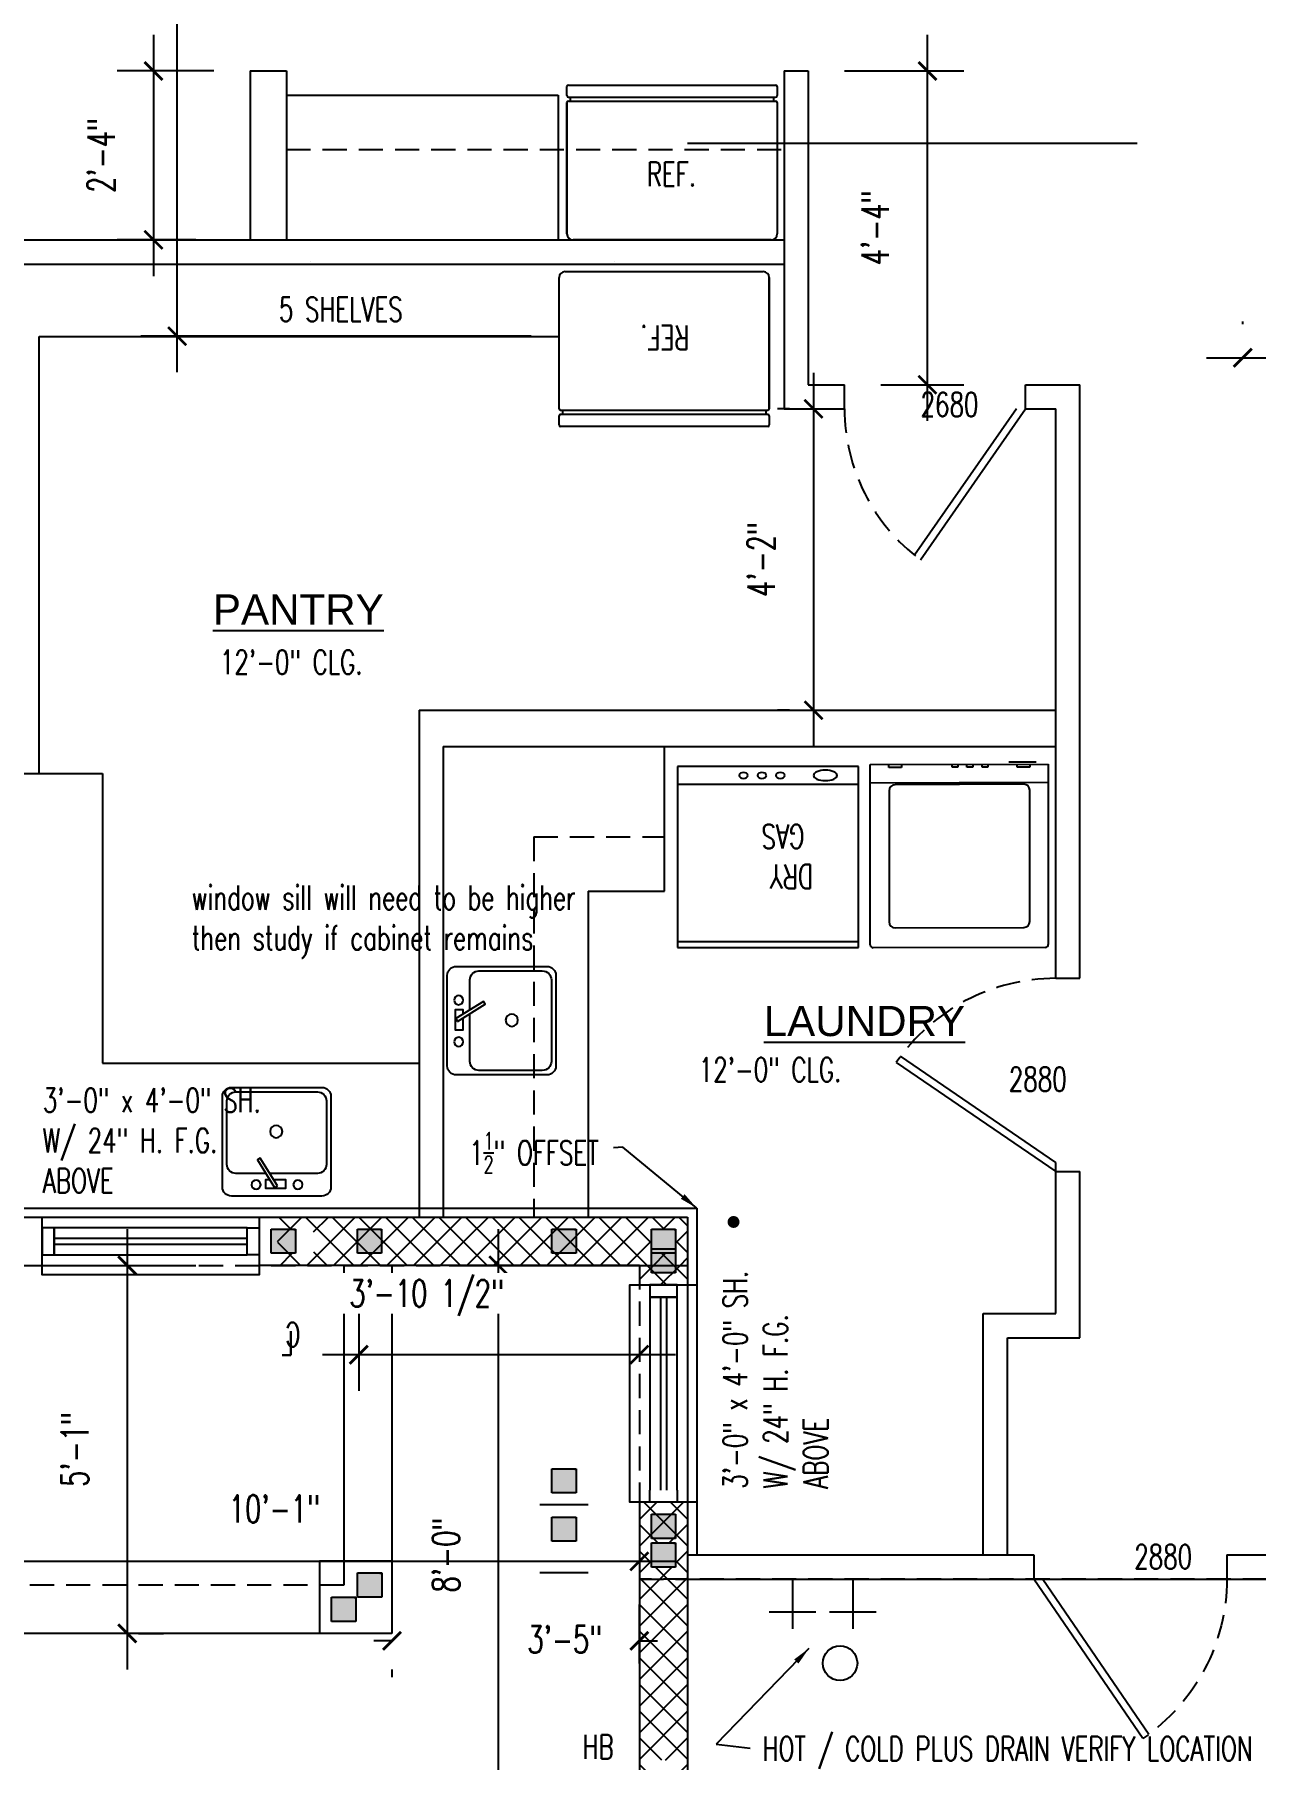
# Model space of a CAD drawing. Header units: inches. Extents: x -25328 to 8149, y -5530 to 4336.
# Drawn here: x -24934.9 to -24732.5, y 2863.5 to 3149.4 of the extents above; entities that cross this region are included whole.
import ezdxf

# ---------------------------------------------------------------- set-up
doc = ezdxf.new("R2010")
doc.units = ezdxf.units.IN
doc.header["$LTSCALE"] = 16
doc.header["$MEASUREMENT"] = 0
doc.linetypes.add('HIDDEN', pattern=[0.375, 0.25, -0.125])
doc.layers.get('0').update_dxf_attribs({"linetype": 'CONTINUOUS'})
doc.layers.get('DEFPOINTS').update_dxf_attribs({"linetype": 'CONTINUOUS'})
doc.layers.add('AREA', color=7, linetype='HIDDEN', plot=False)
for name, color, linetype in [('BLOCK', 8, 'CONTINUOUS'), ('CEILING', 8, 'CONTINUOUS'), ('CELLS', 165, 'CONTINUOUS'), ('CONC', 3, 'CONTINUOUS'), ('COUNTER', 2, 'CONTINUOUS'), ('DIM', 5, 'CONTINUOUS'), ('DIMENSION', 5, 'CONTINUOUS'), ('DIMS', 5, 'CONTINUOUS'), ('DOORS', 1, 'CONTINUOUS'), ('DRY WALL', 8, 'CONTINUOUS'), ('FIXTURES', 2, 'CONTINUOUS'), ('REBAR', 1, 'CONTINUOUS'), ('TEXT', 11, 'CONTINUOUS'), ('TEXT ROOM', 3, 'CONTINUOUS'), ('WALLS EXT', 6, 'CONTINUOUS'), ('WALLS INT', 6, 'CONTINUOUS'), ('WINDOWS', 1, 'CONTINUOUS')]:
    doc.layers.add(name, color=color, linetype=linetype)
doc.styles.add('PAYTAS RM', font='romans.shx', dxfattribs={"width": 0.7, "height": 4.5})
doc.styles.add('PAYTS NOTES', font='romans.shx', dxfattribs={"width": 0.7, "height": 4.5})
doc.styles.add('TEST', font='swissk.ttf', dxfattribs={"height": 4})
doc.dimstyles.new('DIM- PAYTAS', dxfattribs={"dimscale": 48, "dimtxt": 0.1, "dimasz": 0.0625, "dimexe": 0.125, "dimexo": 0.125, "dimgap": 0.125, "dimtad": 1, "dimdec": 1, "dimzin": 3, "dimdsep": 46, "dimlunit": 4, "dimtxsty": 'PAYTAS RM', "dimblk": 'ARCHTICK', "dimcen": 0.09, "dimdle": 0.125, "dimclrd": 5, "dimclre": 5, "dimclrt": 11, "dimadec": 0, "dimazin": 0, "dimtfac": 1, "dimtdec": 1, "dimtofl": 0, "dimtmove": 2, "dimatfit": 3, "dimfxl": 0, "dimfrac": 2, "dimtolj": 1, "dimtzin": 3, "dimarcsym": 0})
pattern_1 = [(45, (-20738.2125, 971.5904), (-2.2097087, 2.2097087), []), (135, (-20738.2125, 971.5904), (-2.2097087, -2.2097087), [])]

# ---------------------------------------------------------------- blocks, each defined once
blk = doc.blocks.new('pv_snk_ut')
for p, q in [((-12, 24), (-12, 4)), ((-11, 23), (-11, 9)), ((10, 26), (-10, 26)), ((9, 25), (-9, 25)), ((11, 9), (11, 23)), ((12, 4), (12, 24)), ((-9, 7), (1.54, 7)), ((2.42, 7), (9, 7)), ((-10, 2), (10, 2))]:
    blk.add_line(p, q)
at = {"color": 8}
blk.add_lwpolyline([(-0.15, 4.26), (3.63, 10.38), (4.26, 9.99), (0.48, 3.87)], close=True, dxfattribs=at)
blk.add_lwpolyline([(1.51, 5.54), (2.43, 5.54), (2.43, 3.74), (-2.06, 3.74), (-2.06, 5.54), (0.63, 5.54)], dxfattribs=at)
blk.add_circle((0.1, 16.24), 1.36)
for centre in [(-4.68, 4.52), (4.53, 4.49)]:
    blk.add_circle(centre, 0.999, dxfattribs=at)
for centre, start, end in [((-10, 24), 90, 180), ((-9, 23), 90, 180), ((9, 23), 0, 90), ((10, 24), 0, 90), ((-9, 9), 180, 270), ((9, 9), 270, 0), ((-10, 4), 180, 270), ((10, 4), 270, 0)]:
    blk.add_arc(centre, 2, start, end)
blk = doc.blocks.new('A$C1FC876C1')
at = {"layer": 'DOORS'}
for p, q in [((0, 18.07), (26.42, 0)), ((26.42, 1.5), (0.72, 19.08)), ((26.42, 0), (26.42, 1.5))]:
    blk.add_line(p, q, dxfattribs=at)
at = {"layer": 'DOORS', "color": 8, "linetype": 'HIDDEN'}
blk.add_arc((26.45, -0.07), 32.07, 90.0483, 145.5621, dxfattribs=at)
blk = doc.blocks.new('A$C7373634F')
at = {"layer": 'TEXT', "char_height": 4, "width": 30.1361, "attachment_point": 1, "rotation": 90, "style": 'PAYTS NOTES'}
for s, insert in [('L', (1.42, 1.1)), ('C', (0, 0))]:
    blk.add_mtext(s, dxfattribs=dict(at, insert=insert))
blk = doc.blocks.new('CELL')
at = {"layer": 'CELLS', "linetype": 'Continuous'}
for p, q in [((-1.99, -1.89), (-1.99, 2.11)), ((-1.99, 2.11), (2.01, 2.11)), ((2.01, 2.11), (2.01, -1.89)), ((2.01, -1.89), (-1.99, -1.89))]:
    blk.add_line(p, q, dxfattribs=at)
for points in [[(-1.99, 2.11), (-1.99, -1.89), (2.01, 2.11), (-0.07, -1.89)], [(2.01, 2.11), (-0.07, -1.89), (2.01, -0.79), (1.71, -1.89)], [(2.01, -0.79), (1.71, -1.89), (2.01, -1.89)]]:
    blk.add_solid(points, dxfattribs=at)
blk = doc.blocks.new('_ArchTick')
at = {"color": 0, "linetype": 'ByBlock', "const_width": 0.15}
blk.add_lwpolyline([(-0.5, -0.5), (0.5, 0.5)], dxfattribs=at)
blk = doc.blocks.new('*D363')
at = {"layer": 'DEFPOINTS', "color": 0, "transparency": 16777216}
for p in [(-24899.11, 3143.34), (-24915.13, 3115.34), (-24902.13, 3115.34)]:
    blk.add_point(p, dxfattribs=at)
at = {"layer": 'DIM', "color": 5, "lineweight": -2, "transparency": 16777216}
for p, q in [((-24915.13, 3149.34), (-24915.13, 3109.34)), ((-24905.11, 3143.34), (-24921.13, 3143.34)), ((-24908.13, 3115.34), (-24921.13, 3115.34))]:
    blk.add_line(p, q, dxfattribs=at)
at = {"layer": 'DIM', "color": 5, "lineweight": -2, "transparency": 16777216, "xscale": 3, "yscale": 3, "zscale": 3}
for p, rotation in [((-24915.13, 3143.34), 90), ((-24915.13, 3115.34), 270)]:
    blk.add_blockref('_ArchTick', p, dxfattribs=dict(at, rotation=rotation))
at = {"layer": 'DIM', "color": 11, "transparency": 16777216, "insert": (-24923.8, 3129.34), "char_height": 4.5, "attachment_point": 5, "rotation": 90, "style": 'PAYTAS RM', "bg_fill": 3, "box_fill_scale": 1.25, "bg_fill_color": 256, "bg_fill_true_color": 13158600, "bg_fill_transparency": 0}
blk.add_mtext('\\A1;2\'-4"', dxfattribs=at)
blk = doc.blocks.new('*D364')
at = {"layer": 'DEFPOINTS', "color": 0, "transparency": 16777216}
for p in [(-24806.61, 3143.34), (-24786.86, 3143.34), (-24800.61, 3091.34)]:
    blk.add_point(p, dxfattribs=at)
at = {"layer": 'DIM', "color": 5, "lineweight": -2, "transparency": 16777216}
for p, q in [((-24786.86, 3085.34), (-24786.86, 3149.34)), ((-24800.61, 3143.34), (-24780.86, 3143.34)), ((-24794.61, 3091.34), (-24780.86, 3091.34))]:
    blk.add_line(p, q, dxfattribs=at)
at = {"layer": 'DIM', "color": 5, "lineweight": -2, "transparency": 16777216, "xscale": 3, "yscale": 3, "zscale": 3}
for p, rotation in [((-24786.86, 3143.34), 90), ((-24786.86, 3091.34), 270)]:
    blk.add_blockref('_ArchTick', p, dxfattribs=dict(at, rotation=rotation))
at = {"layer": 'DIM', "color": 11, "transparency": 16777216, "insert": (-24795.54, 3117.34), "char_height": 4.5, "attachment_point": 5, "rotation": 90, "style": 'PAYTAS RM', "bg_fill": 3, "box_fill_scale": 1.25, "bg_fill_color": 256, "bg_fill_true_color": 13158600, "bg_fill_transparency": 0}
blk.add_mtext('\\A1;4\'-4"', dxfattribs=at)
blk = doc.blocks.new('*D365')
at = {"layer": 'DEFPOINTS', "color": 0, "transparency": 16777216}
for p in [(-24803.71, 3087.34), (-24805.74, 3037.4), (-24803.71, 3037.4)]:
    blk.add_point(p, dxfattribs=at)
at = {"layer": 'DIMENSION', "color": 5, "lineweight": -2, "transparency": 16777216}
for p, q in [((-24805.74, 3093.34), (-24805.74, 3031.4)), ((-24809.71, 3087.34), (-24811.74, 3087.34)), ((-24809.71, 3037.4), (-24811.74, 3037.4))]:
    blk.add_line(p, q, dxfattribs=at)
at = {"layer": 'DIMENSION', "color": 5, "lineweight": -2, "transparency": 16777216, "xscale": 3, "yscale": 3, "zscale": 3}
for p, rotation in [((-24805.74, 3087.34), 90), ((-24805.74, 3037.4), 270)]:
    blk.add_blockref('_ArchTick', p, dxfattribs=dict(at, rotation=rotation))
at = {"layer": 'DIMENSION', "color": 11, "transparency": 16777216, "insert": (-24814.42, 3062.37), "char_height": 4.5, "attachment_point": 5, "rotation": 90, "style": 'PAYTAS RM', "bg_fill": 3, "box_fill_scale": 1.25, "bg_fill_color": 256, "bg_fill_true_color": 13158600, "bg_fill_transparency": 0}
blk.add_mtext('\\A1;4\'-2"', dxfattribs=at)
blk = doc.blocks.new('*D370')
at = {"layer": 'DEFPOINTS', "color": 0, "transparency": 16777216}
for p in [(-24867.61, 2945.4), (-24857.98, 2945.4), (-24834.61, 2849.4)]:
    blk.add_point(p, dxfattribs=at)
at = {"layer": 'DIMS', "color": 5, "lineweight": -2, "transparency": 16777216}
for p, q in [((-24857.98, 2843.4), (-24857.98, 2951.4)), ((-24861.61, 2945.4), (-24851.98, 2945.4)), ((-24840.61, 2849.4), (-24863.98, 2849.4))]:
    blk.add_line(p, q, dxfattribs=at)
at = {"layer": 'DIMS', "color": 5, "lineweight": -2, "transparency": 16777216, "xscale": 3, "yscale": 3, "zscale": 3}
for p, rotation in [((-24857.98, 2945.4), 90), ((-24857.98, 2849.4), 270)]:
    blk.add_blockref('_ArchTick', p, dxfattribs=dict(at, rotation=rotation))
at = {"layer": 'DIMS', "color": 11, "transparency": 16777216, "insert": (-24866.66, 2897.4), "char_height": 4.5, "attachment_point": 5, "rotation": 90, "style": 'PAYTAS RM'}
blk.add_mtext('\\A1;8\'-0"', dxfattribs=at)
blk = doc.blocks.new('*D443')
at = {"layer": 'DEFPOINTS', "color": 0, "transparency": 16777216}
for p in [(-24634.61, 2865.4), (-24826.61, 2849.4), (-24634.61, 2845.57)]:
    blk.add_point(p, dxfattribs=at)
at = {"layer": 'DIMS', "color": 5, "lineweight": -2, "transparency": 16777216}
for p, q in [((-24634.61, 2859.4), (-24634.61, 2839.57)), ((-24832.61, 2845.57), (-24628.61, 2845.57)), ((-24826.61, 2843.4), (-24826.61, 2839.57))]:
    blk.add_line(p, q, dxfattribs=at)
at = {"layer": 'DIMS', "color": 5, "lineweight": -2, "transparency": 16777216, "xscale": 3, "yscale": 3, "zscale": 3, "rotation": 180}
blk.add_blockref('_ArchTick', (-24826.61, 2845.57), dxfattribs=at)
at = {"layer": 'DIMS', "color": 5, "lineweight": -2, "transparency": 16777216, "xscale": 3, "yscale": 3, "zscale": 3}
blk.add_blockref('_ArchTick', (-24634.61, 2845.57), dxfattribs=at)
at = {"layer": 'DIMS', "color": 11, "transparency": 16777216, "insert": (-24730.61, 2854.25), "char_height": 4.5, "attachment_point": 5, "style": 'PAYTAS RM'}
blk.add_mtext('\\A1;16\'-0"', dxfattribs=at)
blk = doc.blocks.new('*D398')
at = {"layer": 'DEFPOINTS', "color": 0, "transparency": 16777216}
for p in [(-24923.61, 2945.4), (-24923.61, 2884.4), (-24919.48, 2884.4)]:
    blk.add_point(p, dxfattribs=at)
at = {"layer": 'DIMS', "color": 5, "lineweight": -2, "transparency": 16777216}
for p, q in [((-24919.48, 2951.4), (-24919.48, 2878.4)), ((-24917.61, 2945.4), (-24913.48, 2945.4)), ((-24917.61, 2884.4), (-24913.48, 2884.4))]:
    blk.add_line(p, q, dxfattribs=at)
at = {"layer": 'DIMS', "color": 5, "lineweight": -2, "transparency": 16777216, "xscale": 3, "yscale": 3, "zscale": 3}
for p, rotation in [((-24919.48, 2945.4), 90), ((-24919.48, 2884.4), 270)]:
    blk.add_blockref('_ArchTick', p, dxfattribs=dict(at, rotation=rotation))
at = {"layer": 'DIMS', "color": 11, "transparency": 16777216, "insert": (-24928.16, 2914.9), "char_height": 4.5, "attachment_point": 5, "rotation": 90, "style": 'PAYTAS RM'}
blk.add_mtext('\\A1;5\'-1"', dxfattribs=at)
blk = doc.blocks.new('*D403')
at = {"layer": 'DEFPOINTS', "color": 0, "transparency": 16777216}
for p in [(-24881.11, 2930.59), (-24834.61, 2931.4)]:
    blk.add_point(p, dxfattribs=at)
at = {"layer": 'DIM', "color": 5, "lineweight": -2, "transparency": 16777216}
for p, q in [((-24881.11, 2937.84), (-24881.11, 2924.59)), ((-24828.61, 2930.59), (-24887.11, 2930.59)), ((-24834.61, 2925.4), (-24834.61, 2924.59))]:
    blk.add_line(p, q, dxfattribs=at)
at = {"layer": 'DIM', "color": 5, "lineweight": -2, "transparency": 16777216, "xscale": 3, "yscale": 3, "zscale": 3, "rotation": 180}
blk.add_blockref('_ArchTick', (-24881.11, 2930.59), dxfattribs=at)
at = {"layer": 'DIM', "color": 5, "lineweight": -2, "transparency": 16777216, "xscale": 3, "yscale": 3, "zscale": 3}
blk.add_blockref('_ArchTick', (-24834.61, 2930.59), dxfattribs=at)
at = {"layer": 'DIM', "color": 11, "transparency": 16777216, "insert": (-24869.86, 2940.02), "char_height": 4.5, "attachment_point": 5, "style": 'PAYTAS RM', "bg_fill": 3, "box_fill_scale": 1.25, "bg_fill_color": 256, "bg_fill_true_color": 13158600, "bg_fill_transparency": 0}
blk.add_mtext('\\A1;3\'-10 1/2"', dxfattribs=at)
at = {"layer": 'DEFPOINTS', "color": 0, "transparency": 16777216}
blk.add_point((-24881.11, 2943.84), dxfattribs=at)
blk = doc.blocks.new('*D408')
at = {"layer": 'DEFPOINTS', "color": 0, "transparency": 16777216}
for p in [(-24875.61, 2884.4), (-24834.61, 2883.17), (-24834.61, 2873.4)]:
    blk.add_point(p, dxfattribs=at)
at = {"layer": 'WALLS INT', "color": 5, "lineweight": -2, "transparency": 16777216}
for p, q in [((-24834.61, 2879.4), (-24834.61, 2889.17)), ((-24875.61, 2883.17), (-24878.61, 2883.17)), ((-24834.61, 2883.17), (-24831.61, 2883.17)), ((-24875.61, 2878.4), (-24875.61, 2877.17))]:
    blk.add_line(p, q, dxfattribs=at)
at = {"layer": 'WALLS INT', "color": 5, "lineweight": -2, "transparency": 16777216, "xscale": 3, "yscale": 3, "zscale": 3}
blk.add_blockref('_ArchTick', (-24875.61, 2883.17), dxfattribs=at)
at = {"layer": 'WALLS INT', "color": 5, "lineweight": -2, "transparency": 16777216, "xscale": 3, "yscale": 3, "zscale": 3, "rotation": 180}
blk.add_blockref('_ArchTick', (-24834.61, 2883.17), dxfattribs=at)
at = {"layer": 'WALLS INT', "color": 11, "transparency": 16777216, "insert": (-24846.97, 2883.41), "char_height": 4.5, "attachment_point": 5, "style": 'PAYTAS RM', "bg_fill": 3, "box_fill_scale": 1.25, "bg_fill_color": 256, "bg_fill_true_color": 13158600, "bg_fill_transparency": 0}
blk.add_mtext('\\A1;3\'-5"', dxfattribs=at)
blk = doc.blocks.new('*D420')
at = {"layer": 'DEFPOINTS', "color": 0, "transparency": 16777216}
for p in [(-24955.61, 2923.84), (-24834.61, 2909.75), (-24834.61, 2896.36)]:
    blk.add_point(p, dxfattribs=at)
at = {"layer": 'WALLS INT', "color": 5, "lineweight": -2, "transparency": 16777216}
for p, q in [((-24955.61, 2917.84), (-24955.61, 2890.36)), ((-24834.61, 2903.75), (-24834.61, 2890.36)), ((-24961.61, 2896.36), (-24828.61, 2896.36))]:
    blk.add_line(p, q, dxfattribs=at)
at = {"layer": 'WALLS INT', "color": 5, "lineweight": -2, "transparency": 16777216, "xscale": 3, "yscale": 3, "zscale": 3, "rotation": 180}
blk.add_blockref('_ArchTick', (-24955.61, 2896.36), dxfattribs=at)
at = {"layer": 'WALLS INT', "color": 5, "lineweight": -2, "transparency": 16777216, "xscale": 3, "yscale": 3, "zscale": 3}
blk.add_blockref('_ArchTick', (-24834.61, 2896.36), dxfattribs=at)
at = {"layer": 'WALLS INT', "color": 11, "transparency": 16777216, "insert": (-24895.11, 2905.04), "char_height": 4.5, "attachment_point": 5, "style": 'PAYTAS RM', "bg_fill": 3, "box_fill_scale": 1.25, "bg_fill_color": 256, "bg_fill_true_color": 13158600, "bg_fill_transparency": 0}
blk.add_mtext('\\A1;10\'-1"', dxfattribs=at)
blk = doc.blocks.new('*D439')
at = {"layer": 'DEFPOINTS', "color": 0, "transparency": 16777216}
for p in [(-24911.21, 3373.4), (-24856.83, 3373.4), (-24846.53, 3099.4)]:
    blk.add_point(p, dxfattribs=at)
at = {"layer": 'WALLS INT', "color": 5, "lineweight": -2, "transparency": 16777216}
for p, q in [((-24911.21, 3093.4), (-24911.21, 3379.4)), ((-24862.83, 3373.4), (-24917.21, 3373.4)), ((-24852.53, 3099.4), (-24917.21, 3099.4))]:
    blk.add_line(p, q, dxfattribs=at)
at = {"layer": 'WALLS INT', "color": 5, "lineweight": -2, "transparency": 16777216, "xscale": 3, "yscale": 3, "zscale": 3}
for p, rotation in [((-24911.21, 3373.4), 90), ((-24911.21, 3099.4), 270)]:
    blk.add_blockref('_ArchTick', p, dxfattribs=dict(at, rotation=rotation))
at = {"layer": 'WALLS INT', "color": 11, "transparency": 16777216, "insert": (-24919.89, 3236.4), "char_height": 4.5, "attachment_point": 5, "rotation": 90, "style": 'PAYTAS RM', "bg_fill": 3, "box_fill_scale": 1.25, "bg_fill_color": 256, "bg_fill_true_color": 13158600, "bg_fill_transparency": 0}
blk.add_mtext('\\A1;22\'-10"', dxfattribs=at)
blk = doc.blocks.new('*D440')
at = {"layer": 'DEFPOINTS', "color": 0, "transparency": 16777216}
for p in [(-24734.61, 3095.4), (-24694.61, 3095.8), (-24694.61, 3095.4)]:
    blk.add_point(p, dxfattribs=at)
at = {"layer": 'WALLS INT', "color": 5, "lineweight": -2, "transparency": 16777216}
for p, q in [((-24734.61, 3101.4), (-24734.61, 3101.8)), ((-24694.61, 3101.4), (-24694.61, 3101.8)), ((-24740.61, 3095.8), (-24688.61, 3095.8))]:
    blk.add_line(p, q, dxfattribs=at)
at = {"layer": 'WALLS INT', "color": 5, "lineweight": -2, "transparency": 16777216, "xscale": 3, "yscale": 3, "zscale": 3, "rotation": 180}
blk.add_blockref('_ArchTick', (-24734.61, 3095.8), dxfattribs=at)
at = {"layer": 'WALLS INT', "color": 5, "lineweight": -2, "transparency": 16777216, "xscale": 3, "yscale": 3, "zscale": 3}
blk.add_blockref('_ArchTick', (-24694.61, 3095.8), dxfattribs=at)
at = {"layer": 'WALLS INT', "color": 11, "transparency": 16777216, "insert": (-24714.61, 3104.48), "char_height": 4.5, "attachment_point": 5, "style": 'PAYTAS RM', "bg_fill": 3, "box_fill_scale": 1.25, "bg_fill_color": 256, "bg_fill_true_color": 13158600, "bg_fill_transparency": 0}
blk.add_mtext('\\A1;3\'-4"', dxfattribs=at)

msp = doc.modelspace()

# ---------------------------------------------------------------- hatches: boundary and pattern name
at = {"layer": 'DIMS'}
h = msp.add_hatch(dxfattribs=at)
h.set_pattern_fill('ANSI37', color=8, scale=25, style=0)
h.set_pattern_definition(pattern_1)
h.paths.add_polyline_path([(-24894.60610512, 2953.39772563), (-24863.99606452, 2953.39772563, -0.0573234159), (-24864.40486451, 2952.829374, -0.52056705), (-24864.40486451, 2946.829374, -0.1300730639), (-24863.19597228, 2945.39772563), (-24894.60610512, 2945.39772563)])
h.paths.add_polyline_path([(-24888.60610512, 2951.40038371), (-24892.60610512, 2951.40038371), (-24892.60610512, 2947.40038371), (-24888.60610512, 2947.40038371)], flags=16)
h = msp.add_hatch(dxfattribs=at)
h.set_pattern_fill('ANSI37', color=8, scale=25, style=0)
h.set_pattern_definition(pattern_1)
h.paths.add_polyline_path([(-24864.40486451, 2952.829374, 0.0573234159), (-24863.99606452, 2953.39772563), (-24826.60610512, 2953.39772563), (-24826.60610512, 2945.39772563), (-24834.60610512, 2945.39772563), (-24863.19597228, 2945.39772563, 0.1300730639), (-24864.40486451, 2946.829374, 0.52056705)])
h.paths.add_polyline_path([(-24832.60610512, 2947.40038371), (-24828.60610512, 2947.40038371), (-24828.60610512, 2951.40038371), (-24832.60610512, 2951.40038371)], flags=16)
h = msp.add_hatch(dxfattribs=at)
h.set_pattern_fill('ANSI37', color=8, scale=25, style=0)
h.set_pattern_definition(pattern_1)
h.paths.add_polyline_path([(-24828.60610512, 2899.40038371), (-24828.60610512, 2895.40038371), (-24832.60610512, 2895.40038371), (-24832.60610512, 2899.40038371)], flags=16)
h.paths.add_polyline_path([(-24828.60610512, 2863.40038371), (-24828.60610512, 2859.40038371), (-24832.60610512, 2859.40038371), (-24832.60610512, 2863.40038371)], flags=16)
h.paths.add_polyline_path([(-24828.60610512, 2855.40038371), (-24828.60610512, 2851.40038371), (-24832.60610512, 2851.40038371), (-24832.60610512, 2855.40038371)], flags=16)
h.paths.add_polyline_path([(-24826.60610512, 2906.14772563), (-24834.60610512, 2906.14772563), (-24834.60610512, 2849.39772563), (-24826.60610512, 2849.39772563)])
h.paths.add_polyline_path([(-24834.60610512, 2942.14772563), (-24826.60610512, 2942.14772563), (-24826.60610512, 2945.39772563), (-24834.60610512, 2945.39772563)])
at = {"layer": 'REBAR'}
msp.add_hatch(color=256, dxfattribs=at).paths.add_polyline_path([(-24817.99975386, 2952.59044395, 1), (-24819.99975386, 2952.59044395, 1)])

# ---------------------------------------------------------------- linework, layer by layer
at = {"color": 8}
for p, q in [((-24793.29179005, 3027.90668387, -8.08682759), (-24793.29179005, 3028.38113, -8.08682759)), ((-24791.17816632, 3027.90668387, -8.08682759), (-24793.29179005, 3027.90668387, -8.08682759)), ((-24791.17816632, 3028.38113, -8.08682759), (-24791.17816632, 3027.90668387, -8.08682759)), ((-24782.7665613, 3027.98803306, 12.47014804), (-24782.7665613, 3028.46247919, 12.47014804)), ((-24781.80582337, 3027.98803306, 12.47014804), (-24782.7665613, 3027.98803306, 12.47014804)), ((-24781.80582337, 3028.46247919, 12.47014804), (-24781.80582337, 3027.98803306, 12.47014804)), ((-24780.31667903, 3027.98803306, 12.47014804), (-24780.31667903, 3028.46247919, 12.47014804)), ((-24779.35594111, 3027.98803306, 12.47014804), (-24780.31667903, 3027.98803306, 12.47014804)), ((-24779.35594111, 3028.46247919, 12.47014804), (-24779.35594111, 3027.98803306, 12.47014804)), ((-24777.81876004, 3027.98803306, 12.47014804), (-24777.81876004, 3028.46247919, 12.47014804)), ((-24776.85802211, 3027.98803306, 12.47014804), (-24777.81876004, 3027.98803306, 12.47014804)), ((-24776.85802211, 3028.46247919, 12.47014804), (-24776.85802211, 3027.98803306, 12.47014804)), ((-24772.00629479, 3027.98803306, 12.47014804), (-24772.00629479, 3028.46247919, 12.47014804)), ((-24769.89267106, 3027.98803306, 12.47014804), (-24772.00629479, 3027.98803306, 12.47014804)), ((-24769.89267106, 3028.46247919, 12.47014804), (-24769.89267106, 3027.98803306, 12.47014804))]:
    msp.add_line(p, q, dxfattribs=at)
at = {"color": 8, "extrusion": (0, 0, -1)}
for centre, major_axis, ratio in [((-24803.7878144, 3026.59941127, 12.47014804), (-1.95554019, 0), 0.4374999924), ((-24817.35437294, 3026.59941127, 12.47014804), (0.73332766, 0), 0.6666663433), ((-24814.29884161, 3026.59941127, 12.47014804), (0.73332766, 0), 0.6666663433), ((-24811.24331075, 3026.59941127, 12.47014804), (0.73332766, 0), 0.6666663433)]:
    msp.add_ellipse(centre, major_axis=major_axis, ratio=ratio, dxfattribs=at)
at = {"layer": 'AREA'}
for points in [[(-24955.60610512, 2993.39772563), (-24955.60610512, 2945.39772563), (-24875.60610512, 2945.39772563), (-24875.60610512, 2884.39772563), (-24875.60610512, 2884.39772563), (-24928.75042411, 2884.39772563), (-25118.91797165, 2884.39772563), (-25119.60610512, 2945.39772563), (-25119.60610512, 2945.39772563), (-25071.60610512, 2945.39772563), (-25039.60610512, 2945.39772563), (-25039.60610512, 2993.39772563), (-24955.60610512, 2993.39772563)], [(-24955.60610512, 2945.39772563), (-24834.60610512, 2945.39772563), (-24834.60610512, 2893.39772563)]]:
    msp.add_lwpolyline(points, dxfattribs=at)
at = {"layer": 'BLOCK'}
msp.add_line((-24851.10610512, 2894.48121663), (-24843.10610512, 2894.48121663), dxfattribs=at)
at = {"layer": 'CEILING', "linetype": 'HIDDEN'}
msp.add_line((-24883.60610512, 2892.39772563), (-25111.60610512, 2892.39772563), dxfattribs=at)
at = {"layer": 'CONC'}
for p, q in [((-24883.60610512, 2945.39772563), (-24883.60610512, 2892.39772563)), ((-24875.60610512, 2945.39772563), (-24875.60610512, 2884.39772563)), ((-24875.60610512, 2896.39772563), (-24887.60610512, 2896.39772563)), ((-24887.60610512, 2896.39772563), (-24887.60610512, 2884.39772563)), ((-24875.60610512, 2896.39772563), (-24875.60610512, 2884.39772563)), ((-24875.60610512, 2884.39772563), (-25119.60610512, 2884.39772563))]:
    msp.add_line(p, q, dxfattribs=at)
at = {"layer": 'COUNTER', "linetype": 'Continuous'}
for p, q in [((-24893.10610512, 3139.34029588), (-24848.09139847, 3139.34029588)), ((-24848.09139847, 3139.34029588), (-24848.09139847, 3115.34029588)), ((-24846.60610487, 3139.25343502), (-24846.60610487, 3140.75343502)), ((-24846.35610487, 3141.00343502), (-24812.02341816, 3141.00343502)), ((-24846.35610487, 3139.00343502), (-24812.02341816, 3139.00343502)), ((-24846.04076894, 3138.34029588), (-24846.04076894, 3139.00343502)), ((-24812.30560779, 3138.34029588), (-24812.30560779, 3139.00343502)), ((-24811.77341816, 3140.75343502), (-24811.77341816, 3139.25343502)), ((-24846.60610487, 3138.09029588), (-24846.60610487, 3116.34029588)), ((-24846.60610487, 3116.34029588), (-24846.60610487, 3138.09029588)), ((-24846.35610487, 3138.34029588), (-24812.02341816, 3138.34029588)), ((-24811.77341816, 3138.09029588), (-24811.77341816, 3116.34029588)), ((-24812.77341816, 3115.34029588), (-24845.60610487, 3115.34029588)), ((-24847.90602047, 3087.33892177), (-24847.90602047, 3109.08892177)), ((-24846.90602047, 3110.08892177), (-24814.07333377, 3110.08892177)), ((-24813.07333377, 3087.33892177), (-24813.07333377, 3109.08892177)), ((-24813.07333377, 3109.08892177), (-24813.07333377, 3087.33892177)), ((-24934.10610512, 3099.34029588), (-24847.90602047, 3099.34029588)), ((-24934.10610512, 3026.89772563), (-24934.10610512, 3099.34029588)), ((-24847.90602047, 3084.67578263), (-24847.90602047, 3086.17578263)), ((-24813.32333377, 3087.08892177), (-24847.65602047, 3087.08892177)), ((-24813.32333377, 3086.42578263), (-24847.65602047, 3086.42578263)), ((-24847.37383085, 3087.08892177), (-24847.37383085, 3086.42578263)), ((-24813.6386697, 3087.08892177), (-24813.6386697, 3086.42578263)), ((-24813.07333377, 3086.17578263), (-24813.07333377, 3084.67578263)), ((-24813.32333377, 3084.42578263), (-24847.65602047, 3084.42578263)), ((-24828.29014282, 3028.06588242, 12.47014804), (-24828.29014282, 2998.06588242, 12.47014804)), ((-24798.29014282, 3028.06588242, 12.47014804), (-24828.29014282, 3028.06588242, 12.47014804)), ((-24798.29014282, 2998.06588242, 12.47014804), (-24798.29014282, 3028.06588242, 12.47014804)), ((-24796.34627118, 3028.38113, -8.08682759), (-24766.8462709, 3028.46247919, 12.47014804)), ((-24796.34627118, 2998.51653487), (-24796.34627118, 3028.38113, -8.08682759)), ((-24766.8462709, 3028.46247919, 12.47014804), (-24766.8462709, 2998.59788405, 20.55697563)), ((-24946.10610512, 3026.89772563), (-24923.60610512, 3026.89772563)), ((-24923.60610512, 3026.89772563), (-24923.60610512, 2978.89772563)), ((-24798.29014282, 3025.06588242, 12.47014804), (-24828.29014282, 3025.06588242, 12.47014804)), ((-24796.34627118, 3025.38113, -8.08682759), (-24766.8462709, 3025.46247919, 12.47014804)), ((-24770.90430069, 3025.1366301, 12.47014804), (-24792.20600634, 3025.05528091, -8.08682759)), ((-24793.20600634, 3024.05528091, -8.08682759), (-24793.20600634, 3002.31394957)), ((-24769.90430069, 3002.39529876, 20.55697563), (-24769.90430069, 3024.1366301, 12.47014804)), ((-24843.10610512, 3007.39772563), (-24830.41799543, 3007.39772563)), ((-24828.29014282, 2999.06588242, 12.47014804), (-24798.29014282, 2999.06588242, 12.47014804)), ((-24792.20600634, 3001.31394957), (-24770.90430069, 3001.39529876, 20.55697563)), ((-24828.29014282, 2998.06588242, 12.47014804), (-24798.29014282, 2998.06588242, 12.47014804)), ((-24767.3462709, 2998.09788405, 20.55697563), (-24795.84627118, 2998.01653487)), ((-24923.60610512, 2978.89772563), (-24871.10610512, 2978.89772563))]:
    msp.add_line(p, q, dxfattribs=at)
at = {"layer": 'COUNTER', "linetype": 'HIDDEN'}
for p, q in [((-24893.10610512, 3130.34029588), (-24810.60610487, 3130.34029588)), ((-24852.10610512, 3016.39772563), (-24852.10610512, 2953.39772563)), ((-24852.10610512, 3016.39772563), (-24830.41799543, 3016.39772563))]:
    msp.add_line(p, q, dxfattribs=at)
at = {"layer": 'COUNTER', "linetype": 'Continuous'}
for centre, radius, start, end in [((-24846.35610487, 3140.75343502), 0.25, 90, 180), ((-24846.35610487, 3139.25343502), 0.25, 180, 270), ((-24812.02341816, 3140.75343502), 0.25, 0, 90), ((-24812.02341816, 3139.25343502), 0.25, 270, 0), ((-24846.35610487, 3138.09029588), 0.25, 90, 180), ((-24812.02341816, 3138.09029588), 0.25, 0, 90), ((-24845.60610487, 3116.34029588), 1, 180, 270), ((-24812.77341816, 3116.34029588), 1, 270, 0), ((-24846.90602047, 3109.08892177), 1, 90, 180), ((-24814.07333377, 3109.08892177), 1, 0, 90), ((-24847.65602047, 3087.33892177), 0.25, 180, 270), ((-24847.65602047, 3086.17578263), 0.25, 90, 180), ((-24847.65602047, 3084.67578263), 0.25, 180, 270), ((-24813.32333377, 3087.33892177), 0.25, 270, 0), ((-24813.32333377, 3086.17578263), 0.25, 0, 90), ((-24813.32333377, 3084.67578263), 0.25, 270, 0), ((-24792.20600634, 3024.05528091, -8.08682759), 1, 90, 180), ((-24770.90430069, 3024.1366301, 12.47014804), 1, 0, 90), ((-24792.20600634, 3002.31394957), 1, 180, 270), ((-24770.90430069, 3002.39529876, 20.55697563), 1, 270, 0), ((-24795.84627118, 2998.51653487), 0.5, 180, 270), ((-24767.3462709, 2998.59788405, 20.55697563), 0.5, 270, 0)]:
    msp.add_arc(centre, radius, start, end, dxfattribs=at)
at = {"layer": 'DIM'}
for p, q in [((-24800.60610457, 3087.34029588), (-24800.60610457, 3091.34029588)), ((-24770.60610457, 3087.34029588), (-24770.60610457, 3091.34029588))]:
    msp.add_line(p, q, dxfattribs=at)
at = {"layer": 'DIMENSION'}
msp.add_line((-24843.10610512, 2905.69103478), (-24851.10610512, 2905.69103478), dxfattribs=at)
at = {"layer": 'DIMS'}
for p, q in [((-24923.60610512, 2945.39772563), (-24908.10610512, 2945.39772563)), ((-24834.60610512, 2945.39772563), (-24897.60610512, 2945.39772563))]:
    msp.add_line(p, q, dxfattribs=at)
at = {"layer": 'DIMS', "color": 8}
msp.add_line((-24834.60610512, 2945.39772563), (-24826.60610512, 2945.39772563), dxfattribs=at)
at = {"layer": 'DOORS'}
for p, q in [((-24772.10610512, 3087.34029588), (-24788.9832044, 3063.09865514)), ((-24788.01168889, 3062.3259254), (-24770.60610512, 3087.34029588))]:
    msp.add_line(p, q, dxfattribs=at)
at = {"layer": 'DOORS', "color": 8, "linetype": 'HIDDEN'}
msp.add_arc((-24769.36953162, 3087.38976276), 31.23661267, 180.0907346902, 233.3586076788, dxfattribs=at)
at = {"layer": 'DRY WALL'}
for p, q in [((-24946.10610512, 2954.89772563), (-24841.60610512, 2954.89772563)), ((-24946.10610512, 2954.89772563), (-24825.10610512, 2954.89772563)), ((-24825.10610512, 2954.89772563), (-24825.10610512, 2897.39772563))]:
    msp.add_line(p, q, dxfattribs=at)
at = {"layer": 'WALLS EXT'}
for p, q in [((-24899.10610512, 3143.34029588), (-24899.10610512, 3115.34029588)), ((-24899.10610512, 3143.34029588), (-24893.10610512, 3143.34029588)), ((-24893.10610512, 3143.34029588), (-24893.10610512, 3115.34029588)), ((-24810.60610487, 3143.34029588), (-24810.60610487, 3087.34029588)), ((-24810.60610487, 3143.34029588), (-24806.60610487, 3143.34029588)), ((-24806.60610487, 3143.34029588), (-24806.60610487, 3091.34029588)), ((-24950.10610512, 3115.34029588), (-24810.60610487, 3115.34029588)), ((-24893.10610512, 3115.84029588), (-24893.10610512, 3115.34029588)), ((-24889.10610512, 3115.34029588), (-24830.60610487, 3115.34029588)), ((-24946.10610512, 3111.34029588), (-24810.60610487, 3111.34029588)), ((-24889.10610512, 3111.84029588), (-24889.10610512, 3111.84029588)), ((-24838.6695934, 3111.84029588), (-24838.6695934, 3111.84029588)), ((-24806.60610487, 3091.34029588), (-24800.60610457, 3091.34029588)), ((-24770.60610457, 3091.34029588), (-24761.60610457, 3091.34029588)), ((-24761.60610457, 3082.34029588, -1.94321653), (-24761.60610457, 3091.34029588)), ((-24810.60610487, 3087.34029588), (-24800.60610457, 3087.34029588)), ((-24770.60610457, 3087.34029588), (-24765.60610457, 3087.34029588)), ((-24765.60610457, 3082.34029588, -1.12108646), (-24765.60610457, 3087.34029588)), ((-24765.60610457, 2992.97154999, -23.31859836), (-24765.60610457, 3085.93001053, -7.84760522)), ((-24761.60610457, 2992.97154999, -23.31859836), (-24761.60610457, 3085.93001053, -8.42060496)), ((-24871.10610512, 3037.39772563), (-24871.10610512, 2953.39772563)), ((-24871.10610512, 3037.39772563), (-24765.60610457, 3037.39772563)), ((-24867.10610512, 3031.39772563), (-24867.10610512, 2953.39772563)), ((-24867.10610512, 3031.39772563), (-24765.60610457, 3031.39772563)), ((-24830.41799543, 3007.39772563, -20.9176629), (-24830.41799543, 3031.39772563, -16.92336444)), ((-24843.10610512, 3007.39772563), (-24843.10610512, 2953.39772563)), ((-24765.60610457, 2992.97154999), (-24761.60610457, 2992.97154999)), ((-24765.60610457, 2960.97154999), (-24761.60610457, 2960.97154999)), ((-24765.60610457, 2937.39772563, -23.31859836), (-24765.60610457, 2960.97154999, -23.31859836)), ((-24761.60610457, 2933.39772563, -23.31859836), (-24761.60610457, 2960.97154999, -23.31859836)), ((-24947.60610512, 2953.39772563), (-24826.60610512, 2953.39772563)), ((-24826.60610512, 2953.39772563), (-24826.60610512, 2917.39772563)), ((-24955.60610512, 2945.39772563), (-24909.60610512, 2945.39772563)), ((-24851.10610512, 2945.39772563), (-24869.60610512, 2945.39772563)), ((-24866.10610512, 2945.39772563), (-24834.60610512, 2945.39772563)), ((-24834.60610512, 2945.39772563), (-24834.60610512, 2942.14772563)), ((-24777.60610457, 2897.39772563, -23.31859836), (-24777.60610457, 2937.39772563, -23.31859836)), ((-24773.60610457, 2897.39772563, -23.31859836), (-24773.60610457, 2933.39772563, -23.31859836)), ((-24826.60610512, 2917.39772563), (-24826.60610512, 2849.39772563)), ((-24834.60610512, 2906.14772563), (-24834.60610512, 2621.39772563))]:
    msp.add_line(p, q, dxfattribs=at)
at = {"layer": 'WALLS INT'}
for p, q in [((-24777.60610457, 2937.39772563), (-24765.60610457, 2937.39772563)), ((-24773.60610457, 2933.39772563), (-24761.60610457, 2933.39772563)), ((-24826.60610512, 2897.39772563), (-24769.23165516, 2897.39772563)), ((-24769.23165516, 2897.39772563), (-24769.23165516, 2893.39772563)), ((-24737.23165516, 2897.39772563), (-24624.60610512, 2897.39772563)), ((-24737.23165516, 2897.39772563), (-24737.23165516, 2893.39772563)), ((-24826.60610512, 2893.39772563), (-24634.60610512, 2893.39772563)), ((-24809.23047901, 2893.39772563), (-24809.23047901, 2885.17162463)), ((-24799.2398135, 2893.39772563), (-24799.2398135, 2885.17162463)), ((-24813.09513166, 2887.96570341), (-24805.36582635, 2887.96570341)), ((-24803.10446616, 2887.96570341), (-24795.37516085, 2887.96570341))]:
    msp.add_line(p, q, dxfattribs=at)
msp.add_circle((-24801.3518601, 2879.46817824), 2.86716996, dxfattribs=at)
at = {"layer": 'WINDOWS'}
for p, q in [((-24771.10850853, 3028.81113599, 6.37200069), (-24773.35850853, 3028.81113599, 6.37200069)), ((-24768.85850853, 3028.81113599, 6.37200069), (-24773.35850853, 3028.81113599, 6.37200069)), ((-24768.85850853, 3028.81113599, 6.37200069), (-24773.35850853, 3028.81113599, 6.37200069)), ((-24916.60610512, 2951.63987928), (-24933.60610512, 2951.63987928)), ((-24933.60610512, 2951.63987928), (-24933.60610512, 2947.13987928)), ((-24899.60610512, 2951.63987928), (-24931.60610512, 2951.63987928)), ((-24931.60610512, 2949.38987928), (-24931.60610512, 2951.63987928)), ((-24931.60610512, 2951.63987928), (-24931.60610512, 2947.13987928)), ((-24899.60610512, 2949.38987928), (-24899.60610512, 2951.63987928)), ((-24899.60610512, 2947.13987928), (-24899.60610512, 2951.63987928)), ((-24899.60610512, 2951.63987928), (-24897.60610512, 2951.63987928)), ((-24899.60610512, 2947.13987928), (-24899.60610512, 2951.63987928)), ((-24897.60610512, 2951.63987928), (-24897.60610512, 2947.13987928)), ((-24931.60610512, 2949.88987928), (-24899.60610512, 2949.88987928)), ((-24931.60610512, 2947.13987928), (-24931.60610512, 2949.38987928)), ((-24931.60610512, 2948.88987928), (-24899.60610512, 2948.88987928)), ((-24933.60610512, 2947.13987928), (-24916.60610512, 2947.13987928)), ((-24931.60610512, 2947.13987928), (-24899.60610512, 2947.13987928)), ((-24897.60610512, 2947.13987928), (-24899.60610512, 2947.13987928))]:
    msp.add_line(p, q, dxfattribs=at)
msp.add_lwpolyline([(-24897.60610512, 2953.39772563), (-24897.60610512, 2943.84020748), (-24933.60610512, 2943.84020748), (-24933.60610512, 2953.39772563)], dxfattribs=at)

# ---------------------------------------------------------------- block references
at = {"layer": 'CELLS', "color": 2}
msp.add_blockref('A$C1FC876C1', (-24792.02455133, 2960.97155156), dxfattribs=at)
at = {"layer": 'CELLS', "rotation": 90.00000000000001}
for p in [(-24893.49543217, 2949.39121418), (-24846.99543217, 2949.39121418), (-24830.49543217, 2949.39121418), (-24846.99543217, 2909.68452333), (-24846.99543217, 2901.68452333), (-24830.49543217, 2897.39121418), (-24879.2017628, 2892.4261842), (-24883.49543217, 2888.39121418)]:
    msp.add_blockref('CELL', p, dxfattribs=at)
at = {"layer": 'CELLS', "color": 2, "xscale": -1, "rotation": 270}
msp.add_blockref('A$C1FC876C1', (-24769.23165359, 2866.97927887), dxfattribs=at)
at = {"layer": 'DIMS', "xscale": -1, "rotation": 90}
msp.add_blockref('A$C7373634F', (-24890.78385069, 2935.91641357), dxfattribs=at)
at = {"layer": 'FIXTURES', "xscale": -0.75, "yscale": 0.75, "zscale": 0.75, "rotation": 270}
msp.add_blockref('pv_snk_ut', (-24867.94212292, 2985.95036452), dxfattribs=at)
at = {"layer": 'FIXTURES', "xscale": -0.75, "yscale": 0.75, "zscale": 0.75}
msp.add_blockref('pv_snk_ut', (-24894.72007123, 2955.38971638), dxfattribs=at)

# ---------------------------------------------------------------- texts
at = {"layer": 'TEXT', "style": 'PAYTS NOTES', "width": 0.7}
msp.add_text('HB', height=4, dxfattribs=at).set_placement((-24844.01542875, 2863.60170202))
at = {"layer": 'TEXT', "char_height": 4, "style": 'PAYTS NOTES'}
for s, insert, width, attachment_point in [('\\pt4.004,8.009,12;REF.', (-24825.21575032, 3128.25173406), 83.9529322576, 3), ('\\pt4.004,8.009,12;5 SHELVES', (-24894.34509779, 3105.83762017), 23.9529322576, 1), ('\\pt4.004,8.009,12;2680 ', (-24788.00917408, 3090.07559621), 23.9529322576, 1), ('\\pt4.004,8.009,12;12\'-0" CLG.', (-24904.12075697, 3047.35727518), 103.9529322576, 1), ('\\pt4.004,8.009,12;window sill will need to be higher then study if cabinet remains', (-24908.79707865, 3008.33072329), 69.7264317232, 1), ('\\pt4.004,8.009,12;12\'-0" CLG.', (-24824.77611805, 2979.81865114), 103.9529322576, 1), ('\\pt4.004,8.009,12;2880 ', (-24773.38170538, 2978.24540233), 25.9529322576, 1), ('\\A1;3\'-0" x 4\'-0" SH. W/ 24" H. F.G. ABOVE', (-24933.47435552, 2974.76891037), 39.1750147968, 1), ('\\A1;1{\\H0.7x;\\S1/2;}" OFFSET', (-24841.34347907, 2967.4180886, 6.37200069), 77.7115776147, 3), ('\\pt4.004,8.009,12;2880', (-24752.59744128, 2899.11032015), 23.9529322576, 1), ('\\A1;HOT / COLD PLUS DRAIN VERIFY LOCATION', (-24814.18917388, 2867.30343913), 90.2184275459, 1)]:
    msp.add_mtext(s, dxfattribs=dict(at, insert=insert, width=width, attachment_point=attachment_point))
for s, insert, width, attachment_point, rotation in [('\\pt4.004,8.009,12;REF.', (-24834.46368831, 3097.17748359), 83.9529322576, 3, 180), ('\\pt4.004,8.009,12;GAS', (-24807.27887799, 3014.47017516, 6.37200069), 83.9529322576, 1, 180), ('\\pt4.004,8.009,12;DRY', (-24805.80450323, 3011.8466715, 20.55697563), 23.9529322576, 7, 180), ('\\A1;3\'-0" x 4\'-0" SH. W/ 24" H. F.G. ABOVE', (-24820.72939417, 2908.3730176), 39.1750147968, 1, 90)]:
    msp.add_mtext(s, dxfattribs=dict(at, insert=insert, width=width, attachment_point=attachment_point, rotation=rotation))
at = {"layer": 'TEXT ROOM', "style": 'TEST'}
for s, p in [('%%UPANTRY', (-24905.29668717, 3051.5992911)), ('%%ULAUNDRY', (-24813.9998897, 2983.39329284))]:
    msp.add_text(s, height=5, dxfattribs=at).set_placement(p)

# ---------------------------------------------------------------- dimensions: what is measured, and where the dimension line sits
at = {"layer": 'DIMS'}
for base, p1, p2, picture, middle in [((-24919.48283329, 2884.39772563), (-24923.60610512, 2945.39772563), (-24923.60610512, 2884.39772563), '*D398', (-24928.16140472, 2914.89772563)), ((-24857.97646793, 2945.39772563), (-24834.60610512, 2849.39772563), (-24867.60610512, 2945.39772563), '*D370', (-24866.65503936, 2897.39772563))]:
    dim = msp.add_linear_dim(base=base, p1=p1, p2=p2, angle=90, dimstyle='DIM- PAYTAS', dxfattribs=at)
    dim.commit()
    dim.dimension.update_dxf_attribs({"geometry": picture, "text_midpoint": middle})
dim = msp.add_linear_dim(base=(-24634.60610512, 2845.57016865), p1=(-24826.60610512, 2849.39772563), p2=(-24634.60610512, 2865.39772563), dimstyle='DIM- PAYTAS', dxfattribs=at)
dim.commit()
dim.dimension.update_dxf_attribs({"geometry": '*D443', "text_midpoint": (-24730.60610512, 2854.24874007)})

# ---------------------------------------------------------------- leaders
msp.add_leader([(-24825.10610512, 2954.89772563), (-24837.3358428, 2964.96525362), (-24838.92044091, 2964.87211257)], dimstyle='DIM- PAYTAS', override={"dimgap": 0.125, "dimtad": 0}, dxfattribs=at)
at = {"layer": 'WALLS INT'}
msp.add_leader([(-24806.5140189, 2881.90292715), (-24821.88494925, 2866.04499781), (-24816.22620026, 2865.37174463)], dimstyle='DIM- PAYTAS', override={"dimgap": 0.125, "dimtad": 0, "dimtfill": 1, "dimarcsym": 2}, dxfattribs=at)

# ---------------------------------------------------------------- next in the draw order: dimensions: what is measured, and where the dimension line sits
at = {"layer": 'DIM'}
for base, p1, p2, picture, middle in [((-24915.12547315, 3115.34029588), (-24899.10610512, 3143.34029588), (-24902.1295252, 3115.34029588), '*D363', (-24923.80404458, 3129.34029588)), ((-24786.86196685, 3143.34029588), (-24800.60610457, 3091.34029588), (-24806.60610487, 3143.34029588), '*D364', (-24795.54053828, 3117.34029588))]:
    dim = msp.add_linear_dim(base=base, p1=p1, p2=p2, angle=90, dimstyle='DIM- PAYTAS', override={"dimtfill": 1, "dimarcsym": 2}, dxfattribs=at)
    dim.commit()
    dim.dimension.update_dxf_attribs({"geometry": picture, "text_midpoint": middle})

# ---------------------------------------------------------------- next in the draw order: linework, layer by layer
at = {"layer": 'WALLS INT'}
msp.add_line((-24826.60610512, 3131.39772563), (-24752.09925519, 3131.39772563), dxfattribs=at)

# ---------------------------------------------------------------- next in the draw order: dimensions: what is measured, and where the dimension line sits
at = {"layer": 'DIMENSION'}
dim = msp.add_linear_dim(base=(-24805.73919407, 3037.39772563), p1=(-24803.71220685, 3087.34029588), p2=(-24803.71220685, 3037.39772563), angle=90, dimstyle='DIM- PAYTAS', override={"dimtfill": 1, "dimarcsym": 2}, dxfattribs=at)
dim.commit()
dim.dimension.update_dxf_attribs({"geometry": '*D365', "text_midpoint": (-24814.4177655, 3062.36901075)})

# ---------------------------------------------------------------- next in the draw order: linework, layer by layer
at = {"layer": 'AREA'}
msp.add_lwpolyline([(-24834.60610512, 2893.39772563), (-24634.60610512, 2893.39772563), (-24634.60610512, 2865.39772563), (-24538.60610512, 2865.39772563), (-24538.60610512, 3449.39772563), (-24682.60610512, 3449.39772563), (-24682.60610512, 3507.39772563), (-24854.82709244, 3507.39772563), (-24854.82709244, 3507.39772563), (-24854.82709244, 3389.38547928), (-25116.60515584, 3389.38375375)], dxfattribs=at)

# ---------------------------------------------------------------- next in the draw order: dimensions: what is measured, and where the dimension line sits
at = {"layer": 'DIM'}
dim = msp.add_linear_dim(base=(-24881.10610512, 2930.59044395), p1=(-24834.60610512, 2931.39772563), p2=(-24881.10610512, 2943.84020748), angle=180, dimstyle='DIM- PAYTAS', override={"dimtfill": 1, "dimarcsym": 2}, dxfattribs=at)
dim.commit()
dim.dimension.update_dxf_attribs({"geometry": '*D403', "text_midpoint": (-24869.85610512, 2940.01901538), "dimtype": 160})
at = {"layer": 'WALLS INT'}
dim = msp.add_linear_dim(base=(-24911.21245638, 3373.39772563), p1=(-24846.52789208, 3099.39772563), p2=(-24856.82709244, 3373.39772563), angle=90, dimstyle='DIM- PAYTAS', override={"dimtfill": 1, "dimarcsym": 2}, dxfattribs=at)
dim.commit()
dim.dimension.update_dxf_attribs({"geometry": '*D439', "text_midpoint": (-24919.8910278, 3236.39772563)})
dim = msp.add_linear_dim(base=(-24694.60610512, 3095.79768137), p1=(-24734.60610512, 3095.39772563), p2=(-24694.60610512, 3095.39772563), dimstyle='DIM- PAYTAS', override={"dimtfill": 1, "dimarcsym": 2}, dxfattribs=at)
dim.commit()
dim.dimension.update_dxf_attribs({"geometry": '*D440', "text_midpoint": (-24714.60610512, 3104.47625279)})
dim = msp.add_linear_dim(base=(-24834.60610512, 2883.16625922), p1=(-24875.60610512, 2884.39772563), p2=(-24834.60610512, 2873.39772563), angle=180, dimstyle='DIM- PAYTAS', override={"dimtfill": 1, "dimarcsym": 2}, dxfattribs=at)
dim.commit()
dim.dimension.update_dxf_attribs({"geometry": '*D408', "text_midpoint": (-24846.96957479, 2883.40908428), "dimtype": 160})

# ---------------------------------------------------------------- next in the draw order: linework, layer by layer
at = {"layer": 'WINDOWS'}
for p, q in [((-24828.36395147, 2942.14772563), (-24832.86395147, 2942.14772563)), ((-24832.86395147, 2942.14772563), (-24832.86395147, 2937.14772563)), ((-24828.36395147, 2937.14772563), (-24828.36395147, 2942.14772563)), ((-24832.86395147, 2940.14772563), (-24830.61395147, 2940.14772563)), ((-24828.36395147, 2940.14772563), (-24832.86395147, 2940.14772563)), ((-24830.61395147, 2940.14772563), (-24828.36395147, 2940.14772563))]:
    msp.add_line(p, q, dxfattribs=at)

# ---------------------------------------------------------------- next in the draw order: block references
at = {"layer": 'CELLS', "rotation": 90.00000000000001}
msp.add_blockref('CELL', (-24879.2361578, 2949.39121418), dxfattribs=at)
at = {"layer": 'CELLS'}
msp.add_blockref('CELL', (-24830.61261656, 2946.03705268), dxfattribs=at)

# ---------------------------------------------------------------- next in the draw order: dimensions: what is measured, and where the dimension line sits
at = {"layer": 'WALLS INT'}
dim = msp.add_linear_dim(base=(-24834.60610512, 2896.35980614), p1=(-24955.60610512, 2923.83595325), p2=(-24834.60610512, 2909.75362426), angle=180, dimstyle='DIM- PAYTAS', override={"dimtfill": 1, "dimarcsym": 2}, dxfattribs=at)
dim.commit()
dim.dimension.update_dxf_attribs({"geometry": '*D420', "text_midpoint": (-24895.10610512, 2905.03837757)})

# ---------------------------------------------------------------- next in the draw order: linework, layer by layer
at = {"layer": 'AREA'}
msp.add_lwpolyline([(-24490.60610512, 2873.39772563), (-24538.60610512, 2873.39772563), (-24538.60610512, 2865.39772563), (-24634.60610512, 2865.39772563), (-24634.60610512, 2893.39772563), (-24834.60610512, 2893.39772563), (-24834.60610512, 2617.39772563), (-24834.60610512, 2617.39772563), (-24834.60610512, 2485.39772563), (-24538.60610512, 2485.39772563), (-24490.60610512, 2485.39772563), (-24490.60610512, 2485.39772563), (-24490.60610512, 2873.39772563)], dxfattribs=at)
at = {"layer": 'WINDOWS'}
for p, q in [((-24832.86395147, 2940.14772563), (-24832.86395147, 2908.14772563)), ((-24831.11395147, 2940.14772563), (-24831.11395147, 2908.14772563)), ((-24830.11395147, 2940.14772563), (-24830.11395147, 2908.14772563)), ((-24828.36395147, 2908.14772563), (-24828.36395147, 2940.14772563)), ((-24832.86395147, 2906.14772563), (-24832.86395147, 2908.14772563)), ((-24828.36395147, 2908.14772563), (-24828.36395147, 2906.14772563)), ((-24828.36395147, 2906.14772563), (-24832.86395147, 2906.14772563))]:
    msp.add_line(p, q, dxfattribs=at)
msp.add_lwpolyline([(-24825.10610512, 2906.14772563), (-24836.16362327, 2906.14772563), (-24836.16362327, 2942.14772563), (-24825.10610512, 2942.14772563)], dxfattribs=at)

# ---------------------------------------------------------------- next in the draw order: block references
at = {"layer": 'CELLS'}
msp.add_blockref('CELL', (-24830.61261656, 2902.03705268), dxfattribs=at)
at = {"layer": 'CELLS', "rotation": 90.00000000000001}
msp.add_blockref('CELL', (-24830.49543217, 2897.39121418), dxfattribs=at)

doc.saveas('drawing.dxf')
